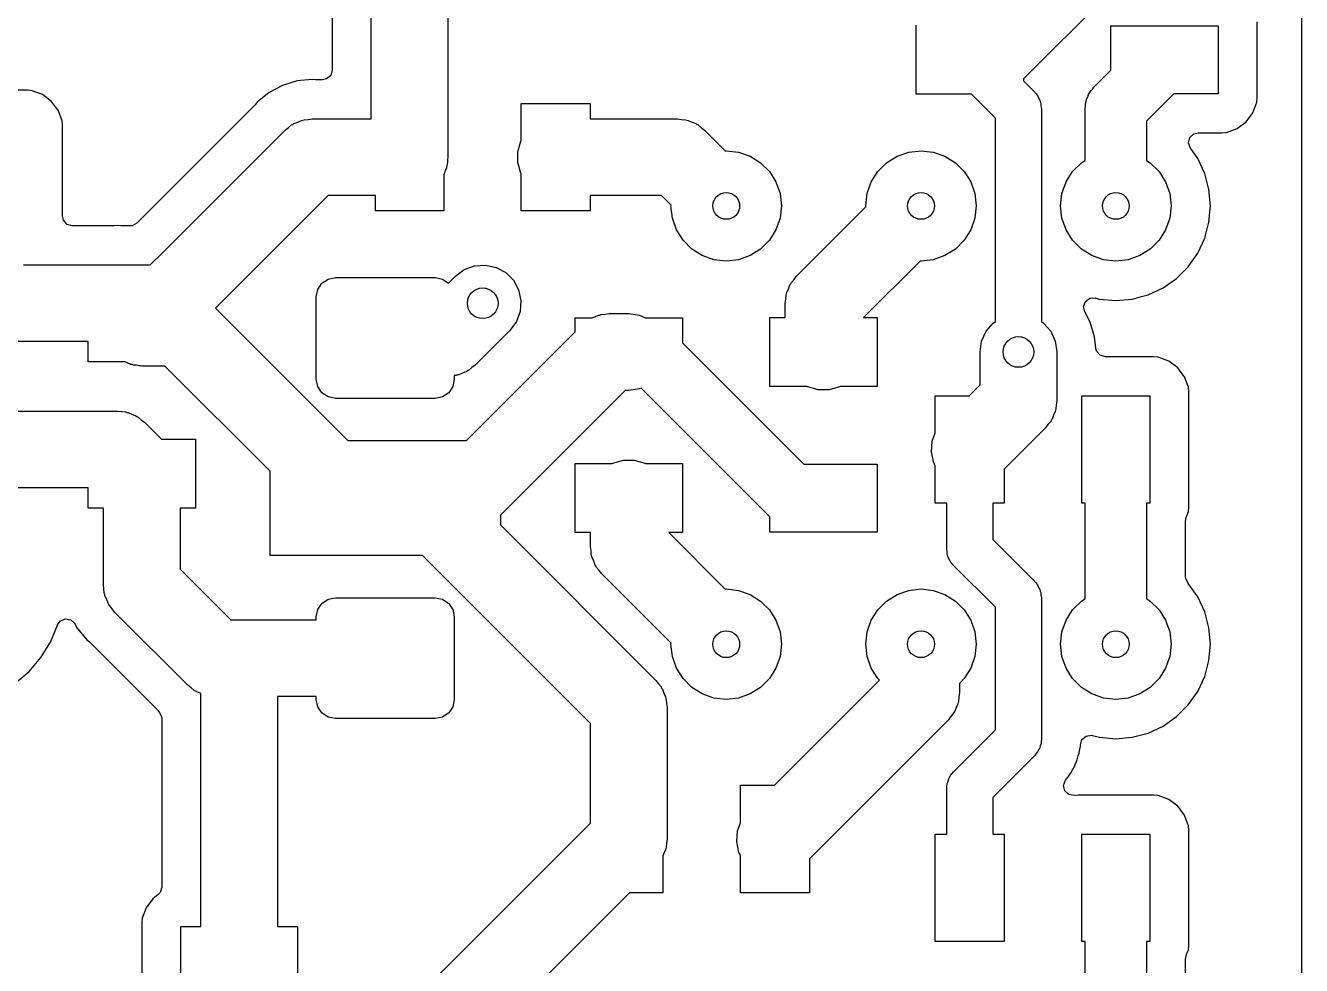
# Model space of a CAD drawing. Extents: x 0.03 to 2.37, y 0.03 to 1.57.
# Drawn here: x 1.715 to 2.37, y 0.51 to 0.993 of the extents above; entities that cross this region are included whole.
import ezdxf

# ---------------------------------------------------------------- set-up
doc = ezdxf.new("R2010")
doc.units = 0
doc.header["$MEASUREMENT"] = 0
doc.layers.add('BLACK', color=7, linetype='CONTINUOUS')

msp = doc.modelspace()

# ---------------------------------------------------------------- linework, layer by layer
at = {"layer": 'BLACK', "linetype": 'CONTINUOUS'}
for p, q in [((2.3703, 1.56533), (2.3703, 0.03467)), ((2.29471, 1.0323), (2.22756, 0.96515)), ((1.8728, 1.02281), (1.8728, 0.96967)), ((1.89281, 0.94469), (1.89281, 1.025)), ((1.93219, 1.00531), (1.93219, 0.925)), ((2.17244, 0.9573), (2.17244, 0.9927)), ((2.27244, 0.96971), (2.27244, 0.9925)), ((2.27244, 0.9925), (2.32756, 0.9925)), ((2.32756, 0.9925), (2.32756, 0.9575)), ((2.34758, 0.95559), (2.34758, 0.99441)), ((1.8728, 0.96967), (1.87201, 0.96698)), ((2.26386, 0.96114), (2.27244, 0.96971)), ((1.85198, 0.9633), (1.84723, 0.96186)), ((1.85472, 0.96413), (1.85198, 0.9633)), ((1.8625, 0.9649), (1.85472, 0.96413)), ((1.85472, 0.96413), (1.85472, 0.96413)), ((1.85472, 0.96413), (1.85472, 0.96413)), ((1.85472, 0.96413), (1.85472, 0.96413)), ((1.85472, 0.96413), (1.85472, 0.96413)), ((1.86421, 0.96473), (1.8625, 0.9649)), ((1.8625, 0.9649), (1.8625, 0.9649)), ((1.86469, 0.9647), (1.86421, 0.96473)), ((1.86783, 0.9647), (1.86469, 0.9647)), ((1.8699, 0.96515), (1.86783, 0.9647)), ((1.87201, 0.96698), (1.8699, 0.96515)), ((2.22756, 0.96515), (2.22756, 0.96414)), ((2.22756, 0.96414), (2.23335, 0.95835)), ((1.71628, 0.95939), (1.63372, 0.95939)), ((1.71629, 0.95939), (1.71628, 0.95939)), ((1.71867, 0.95913), (1.71629, 0.95939)), ((1.71629, 0.95939), (1.71629, 0.95939)), ((1.72406, 0.95712), (1.71867, 0.95913)), ((1.71867, 0.95913), (1.71867, 0.95913)), ((1.71867, 0.95913), (1.71867, 0.95913)), ((1.72867, 0.95367), (1.72406, 0.95712)), ((1.72406, 0.95712), (1.72406, 0.95712)), ((1.72406, 0.95712), (1.72406, 0.95712)), ((1.84033, 0.95817), (1.83429, 0.95321)), ((1.84723, 0.96186), (1.84033, 0.95817)), ((2.20099, 0.9573), (2.17244, 0.9573)), ((2.21319, 0.94511), (2.20099, 0.9573)), ((2.23335, 0.95835), (2.2336, 0.95806)), ((2.2336, 0.95806), (2.23373, 0.95796)), ((2.23373, 0.95796), (2.23387, 0.95772)), ((2.23387, 0.95772), (2.23474, 0.95667)), ((2.23474, 0.95667), (2.2353, 0.95543)), ((2.26059, 0.95597), (2.26097, 0.95715)), ((2.26097, 0.95715), (2.2617, 0.95815)), ((2.2617, 0.95815), (2.26226, 0.95926)), ((2.26226, 0.95926), (2.26314, 0.96013)), ((2.26314, 0.96013), (2.26386, 0.96114)), ((2.30477, 0.9575), (2.29075, 0.94348)), ((2.32756, 0.9575), (2.30477, 0.9575)), ((1.73074, 0.95092), (1.72867, 0.95367)), ((1.73212, 0.94906), (1.73074, 0.95092)), ((1.83287, 0.95152), (1.77251, 0.89116)), ((1.8332, 0.95188), (1.83287, 0.95152)), ((1.83324, 0.95194), (1.8332, 0.95188)), ((1.83429, 0.95321), (1.83324, 0.95194)), ((1.9698, 0.9335), (1.9698, 0.95256)), ((1.9698, 0.95256), (2.0052, 0.95256)), ((2.0052, 0.95256), (2.0052, 0.94469)), ((2.2353, 0.95543), (2.23601, 0.95427)), ((2.23601, 0.95427), (2.23616, 0.95346)), ((2.23616, 0.95346), (2.2365, 0.9527)), ((2.2365, 0.9527), (2.23656, 0.95134)), ((2.23656, 0.95134), (2.23681, 0.95)), ((2.23681, 0.95), (2.23681, 0.84057)), ((2.25925, 0.95), (2.25945, 0.95122)), ((2.25925, 0.92337), (2.25925, 0.95)), ((2.25945, 0.95246), (2.25983, 0.95364)), ((2.25945, 0.95122), (2.25945, 0.95246)), ((2.25983, 0.95364), (2.26002, 0.95487)), ((2.26002, 0.95487), (2.26059, 0.95597)), ((2.34532, 0.94782), (2.34683, 0.95188)), ((2.34683, 0.95188), (2.34732, 0.9532)), ((2.34732, 0.9532), (2.34758, 0.95558)), ((2.34732, 0.9532), (2.34732, 0.9532)), ((2.34758, 0.95558), (2.34758, 0.95559)), ((1.7334, 0.94562), (1.73212, 0.94906)), ((1.73413, 0.94367), (1.7334, 0.94562)), ((1.73439, 0.94129), (1.73413, 0.94367)), ((1.73413, 0.94367), (1.73413, 0.94367)), ((1.85504, 0.94301), (1.85695, 0.94389)), ((1.85695, 0.94389), (1.85765, 0.94399)), ((1.85765, 0.94399), (1.85832, 0.94424)), ((1.85832, 0.94424), (1.86042, 0.94439)), ((1.86042, 0.94439), (1.8625, 0.94469)), ((1.8625, 0.94469), (1.89281, 0.94469)), ((2.0052, 0.94469), (2.05, 0.94469)), ((2.05, 0.94469), (2.05208, 0.94439)), ((2.05208, 0.94439), (2.05418, 0.94424)), ((2.05418, 0.94424), (2.05485, 0.94399)), ((2.05485, 0.94399), (2.05555, 0.94389)), ((2.05555, 0.94389), (2.05746, 0.94301)), ((2.21319, 0.84057), (2.21319, 0.94511)), ((2.29075, 0.94348), (2.29075, 0.92337)), ((2.33725, 0.93975), (2.34186, 0.9432)), ((2.34186, 0.9432), (2.34531, 0.94781)), ((2.34531, 0.94781), (2.34532, 0.94782)), ((2.34531, 0.94781), (2.34531, 0.94781)), ((1.73439, 0.94128), (1.73439, 0.94129)), ((1.73439, 0.89467), (1.73439, 0.94128)), ((1.78608, 0.87642), (1.84858, 0.93892)), ((1.84858, 0.93892), (1.85027, 0.94018)), ((1.85027, 0.94018), (1.85186, 0.94156)), ((1.85186, 0.94156), (1.8525, 0.94185)), ((1.8525, 0.94185), (1.85307, 0.94228)), ((1.85307, 0.94228), (1.85504, 0.94301)), ((2.05746, 0.94301), (2.05943, 0.94228)), ((2.05943, 0.94228), (2.06, 0.94185)), ((2.06, 0.94185), (2.06064, 0.94156)), ((2.06064, 0.94156), (2.06223, 0.94018)), ((2.06223, 0.94018), (2.06392, 0.93892)), ((2.06392, 0.93892), (2.07454, 0.9283)), ((2.31305, 0.93503), (2.31509, 0.93695)), ((2.31509, 0.93695), (2.31733, 0.93748)), ((2.31733, 0.93748), (2.32947, 0.93748)), ((2.32947, 0.93748), (2.33186, 0.93774)), ((2.33186, 0.93774), (2.33725, 0.93975)), ((2.33186, 0.93774), (2.33186, 0.93774)), ((2.33725, 0.93975), (2.33725, 0.93975)), ((1.96802, 0.9278), (1.96959, 0.93318)), ((1.96959, 0.93318), (1.9698, 0.9335)), ((2.31237, 0.93232), (2.31305, 0.93503)), ((2.31327, 0.92967), (2.31237, 0.93232)), ((1.93219, 0.925), (1.93198, 0.92361)), ((1.93198, 0.92361), (1.93198, 0.9222)), ((1.96802, 0.9222), (1.96802, 0.9278)), ((2.07454, 0.9283), (2.075, 0.92835)), ((2.075, 0.92835), (2.08131, 0.92764)), ((2.08131, 0.92764), (2.0873, 0.92554)), ((2.0873, 0.92554), (2.09267, 0.92216)), ((2.15733, 0.92216), (2.1627, 0.92554)), ((2.1627, 0.92554), (2.16869, 0.92764)), ((2.16869, 0.92764), (2.175, 0.92835)), ((2.175, 0.92835), (2.18131, 0.92764)), ((2.18131, 0.92764), (2.1873, 0.92554)), ((2.1873, 0.92554), (2.19267, 0.92216)), ((2.31429, 0.92821), (2.31327, 0.92967)), ((2.31705, 0.92428), (2.31429, 0.92821)), ((2.32062, 0.91661), (2.31705, 0.92428)), ((1.9308, 0.91817), (1.93041, 0.91682)), ((1.93139, 0.91945), (1.9308, 0.91817)), ((1.93159, 0.92085), (1.93139, 0.91945)), ((1.93198, 0.9222), (1.93159, 0.92085)), ((1.96959, 0.91682), (1.96802, 0.9222)), ((2.09267, 0.92216), (2.09716, 0.91767)), ((2.09716, 0.91767), (2.10054, 0.9123)), ((2.14946, 0.9123), (2.15284, 0.91767)), ((2.15284, 0.91767), (2.15733, 0.92216)), ((2.19267, 0.92216), (2.19716, 0.91767)), ((2.19716, 0.91767), (2.20054, 0.9123)), ((2.24946, 0.9123), (2.25284, 0.91767)), ((2.25284, 0.91767), (2.25733, 0.92216)), ((2.25733, 0.92216), (2.25925, 0.92337)), ((2.29075, 0.92337), (2.29267, 0.92216)), ((2.29267, 0.92216), (2.29716, 0.91767)), ((2.29716, 0.91767), (2.30054, 0.9123)), ((1.93041, 0.91682), (1.93, 0.91619)), ((1.93, 0.91619), (1.93, 0.89744)), ((1.9698, 0.9165), (1.96959, 0.91682)), ((1.9698, 0.89744), (1.9698, 0.9165)), ((2.10054, 0.9123), (2.10264, 0.90631)), ((2.14736, 0.90631), (2.14946, 0.9123)), ((2.20054, 0.9123), (2.20264, 0.90631)), ((2.24736, 0.90631), (2.24946, 0.9123)), ((2.30054, 0.9123), (2.30264, 0.90631)), ((2.32281, 0.90843), (2.32062, 0.91661)), ((1.87065, 0.90531), (1.81392, 0.84858)), ((1.895, 0.90531), (1.87065, 0.90531)), ((1.895, 0.89744), (1.895, 0.90531)), ((2.04185, 0.90531), (2.0052, 0.90531)), ((2.0052, 0.90531), (2.0052, 0.89744)), ((2.0467, 0.90046), (2.04185, 0.90531)), ((2.10264, 0.90631), (2.10335, 0.9)), ((2.14665, 0.9), (2.14736, 0.90631)), ((2.20264, 0.90631), (2.20335, 0.9)), ((2.24665, 0.9), (2.24736, 0.90631)), ((2.30264, 0.90631), (2.30335, 0.9)), ((2.32355, 0.9), (2.32281, 0.90843)), ((1.93, 0.89744), (1.895, 0.89744)), ((2.0052, 0.89744), (1.9698, 0.89744)), ((2.04665, 0.9), (2.0467, 0.90046)), ((2.04736, 0.89369), (2.04665, 0.9)), ((2.10335, 0.9), (2.10264, 0.89369)), ((2.11108, 0.86392), (2.1467, 0.89954)), ((2.1467, 0.89954), (2.14665, 0.9)), ((2.20335, 0.9), (2.20264, 0.89369)), ((2.24736, 0.89369), (2.24665, 0.9)), ((2.30335, 0.9), (2.30264, 0.89369)), ((2.32281, 0.89157), (2.32355, 0.9)), ((1.73484, 0.8926), (1.73439, 0.89467)), ((1.73667, 0.89049), (1.73484, 0.8926)), ((1.77251, 0.89116), (1.77005, 0.88982)), ((2.04946, 0.8877), (2.04736, 0.89369)), ((2.10264, 0.89369), (2.10054, 0.8877)), ((2.20264, 0.89369), (2.20054, 0.8877)), ((2.24946, 0.8877), (2.24736, 0.89369)), ((2.30264, 0.89369), (2.30054, 0.8877)), ((2.32062, 0.88339), (2.32281, 0.89157)), ((1.73935, 0.8897), (1.73667, 0.89049)), ((1.76031, 0.8897), (1.73935, 0.8897)), ((1.76079, 0.88973), (1.76031, 0.8897)), ((1.7625, 0.8899), (1.76079, 0.88973)), ((1.76421, 0.88973), (1.7625, 0.8899)), ((1.7625, 0.8899), (1.7625, 0.8899)), ((1.76469, 0.8897), (1.76421, 0.88973)), ((1.769, 0.8897), (1.76469, 0.8897)), ((1.77005, 0.88982), (1.769, 0.8897)), ((2.05284, 0.88233), (2.04946, 0.8877)), ((2.10054, 0.8877), (2.09716, 0.88233)), ((2.20054, 0.8877), (2.19716, 0.88233)), ((2.25284, 0.88233), (2.24946, 0.8877)), ((2.30054, 0.8877), (2.29716, 0.88233)), ((2.05733, 0.87784), (2.05284, 0.88233)), ((2.0627, 0.87446), (2.05733, 0.87784)), ((2.09267, 0.87784), (2.0873, 0.87446)), ((2.09716, 0.88233), (2.09267, 0.87784)), ((2.19267, 0.87784), (2.1873, 0.87446)), ((2.19716, 0.88233), (2.19267, 0.87784)), ((2.25733, 0.87784), (2.25284, 0.88233)), ((2.2627, 0.87446), (2.25733, 0.87784)), ((2.29267, 0.87784), (2.2873, 0.87446)), ((2.29716, 0.88233), (2.29267, 0.87784)), ((2.31705, 0.87572), (2.32062, 0.88339)), ((1.77935, 0.86969), (1.78608, 0.87642)), ((1.78608, 0.87642), (1.78608, 0.87642)), ((2.06869, 0.87236), (2.0627, 0.87446)), ((2.075, 0.87165), (2.06869, 0.87236)), ((2.08131, 0.87236), (2.075, 0.87165)), ((2.0873, 0.87446), (2.08131, 0.87236)), ((2.17454, 0.8717), (2.14554, 0.8427)), ((2.175, 0.87165), (2.17454, 0.8717)), ((2.18131, 0.87236), (2.175, 0.87165)), ((2.1873, 0.87446), (2.18131, 0.87236)), ((2.26869, 0.87236), (2.2627, 0.87446)), ((2.275, 0.87165), (2.26869, 0.87236)), ((2.28131, 0.87236), (2.275, 0.87165)), ((2.2873, 0.87446), (2.28131, 0.87236)), ((2.31219, 0.86879), (2.31705, 0.87572)), ((1.71437, 0.86969), (1.77935, 0.86969)), ((1.93608, 0.86392), (1.94057, 0.86728)), ((1.94057, 0.86728), (1.94582, 0.86924)), ((1.94582, 0.86924), (1.9514, 0.86963)), ((1.9514, 0.86963), (1.95688, 0.86844)), ((1.95688, 0.86844), (1.9618, 0.86576)), ((1.9618, 0.86576), (1.96576, 0.8618)), ((2.30621, 0.86281), (2.31219, 0.86879)), ((2.31219, 0.86879), (2.31219, 0.86879)), ((1.86532, 0.8571), (1.86745, 0.8603)), ((1.86745, 0.8603), (1.87065, 0.86244)), ((1.87065, 0.86244), (1.87443, 0.86319)), ((1.87443, 0.86319), (1.92557, 0.86319)), ((1.92557, 0.86319), (1.92935, 0.86244)), ((1.92935, 0.86244), (1.9325, 0.86033)), ((1.9325, 0.86033), (1.93608, 0.86392)), ((1.96576, 0.8618), (1.96844, 0.85688)), ((2.10699, 0.85746), (2.10772, 0.85943)), ((2.10772, 0.85943), (2.10815, 0.86)), ((2.10815, 0.86), (2.10844, 0.86064)), ((2.10844, 0.86064), (2.10982, 0.86223)), ((2.10982, 0.86223), (2.11108, 0.86392)), ((2.29928, 0.85795), (2.30621, 0.86281)), ((2.30621, 0.86281), (2.30621, 0.86281)), ((1.86457, 0.85333), (1.86532, 0.8571)), ((1.86457, 0.81104), (1.86457, 0.85333)), ((1.96844, 0.85688), (1.96963, 0.8514)), ((2.10531, 0.85), (2.10561, 0.85208)), ((2.10561, 0.85208), (2.10576, 0.85418)), ((2.10576, 0.85418), (2.10601, 0.85485)), ((2.10601, 0.85485), (2.10611, 0.85555)), ((2.10611, 0.85555), (2.10699, 0.85746)), ((2.25946, 0.85091), (2.26171, 0.85256)), ((2.26171, 0.85256), (2.2645, 0.85274)), ((2.2645, 0.85274), (2.26469, 0.85269)), ((2.26469, 0.85269), (2.26657, 0.85219)), ((2.26657, 0.85219), (2.275, 0.85145)), ((2.275, 0.85145), (2.28343, 0.85219)), ((2.28343, 0.85219), (2.28815, 0.85345)), ((2.28815, 0.85345), (2.29161, 0.85438)), ((2.29161, 0.85438), (2.29928, 0.85795)), ((2.29161, 0.85438), (2.29161, 0.85438)), ((1.81392, 0.84858), (1.81286, 0.84752)), ((1.81286, 0.84752), (1.88086, 0.77953)), ((1.81392, 0.84858), (1.81392, 0.84858)), ((1.96924, 0.84582), (1.96728, 0.84057)), ((1.96963, 0.8514), (1.96924, 0.84582)), ((2.10531, 0.8427), (2.10531, 0.85)), ((2.25846, 0.8483), (2.25946, 0.85091)), ((2.25903, 0.84556), (2.25846, 0.8483)), ((2.26186, 0.84027), (2.25903, 0.84556)), ((1.96728, 0.84057), (1.96392, 0.83608)), ((1.99744, 0.83534), (1.99744, 0.8425)), ((1.99744, 0.8425), (2.0061, 0.8425)), ((2.0061, 0.8425), (2.00748, 0.84301)), ((2.00748, 0.84301), (2.0094, 0.84389)), ((2.0094, 0.84389), (2.01009, 0.84399)), ((2.01009, 0.84399), (2.01076, 0.84424)), ((2.01076, 0.84424), (2.01286, 0.84439)), ((2.01286, 0.84439), (2.01494, 0.84469)), ((2.01494, 0.84469), (2.025, 0.84469)), ((2.025, 0.84469), (2.03055, 0.84389)), ((2.03055, 0.84389), (2.03358, 0.8425)), ((2.03358, 0.8425), (2.05256, 0.8425)), ((2.05256, 0.8425), (2.05256, 0.82977)), ((2.09744, 0.8073), (2.09744, 0.8427)), ((2.09744, 0.8427), (2.10531, 0.8427)), ((2.14554, 0.8427), (2.15256, 0.8427)), ((2.15256, 0.8427), (2.15256, 0.8073)), ((2.20844, 0.83564), (2.21211, 0.83988)), ((2.21211, 0.83988), (2.21319, 0.84057)), ((2.23681, 0.84057), (2.23789, 0.83988)), ((2.23789, 0.83988), (2.24156, 0.83564)), ((2.26413, 0.83278), (2.26186, 0.84027)), ((1.94163, 0.77953), (1.99744, 0.83534)), ((1.96392, 0.83608), (1.9461, 0.81827)), ((2.20611, 0.83055), (2.20844, 0.83564)), ((2.24156, 0.83564), (2.24389, 0.83055)), ((2.26469, 0.82705), (2.26413, 0.83278)), ((1.74744, 0.83031), (1.675, 0.83031)), ((1.74744, 0.82), (1.74744, 0.83031)), ((2.05256, 0.82977), (2.11483, 0.7675)), ((2.20531, 0.825), (2.20611, 0.83055)), ((2.24389, 0.83055), (2.24469, 0.825)), ((2.26512, 0.82548), (2.26469, 0.82705)), ((2.26695, 0.82337), (2.26512, 0.82548)), ((1.76616, 0.82), (1.74744, 0.82)), ((1.76688, 0.81973), (1.76616, 0.82)), ((1.76812, 0.81906), (1.76688, 0.81973)), ((1.76881, 0.81891), (1.76812, 0.81906)), ((1.76945, 0.81861), (1.76881, 0.81891)), ((2.20531, 0.80815), (2.20531, 0.825)), ((2.24469, 0.825), (2.24469, 0.8)), ((2.26963, 0.82258), (2.26695, 0.82337)), ((2.29441, 0.82258), (2.26963, 0.82258)), ((2.29442, 0.82258), (2.29441, 0.82258)), ((2.29441, 0.82258), (2.29441, 0.82258)), ((2.2968, 0.82232), (2.29442, 0.82258)), ((2.29442, 0.82258), (2.29442, 0.82258)), ((2.30219, 0.82031), (2.2968, 0.82232)), ((2.2968, 0.82232), (2.2968, 0.82232)), ((2.2968, 0.82232), (2.2968, 0.82232)), ((2.3068, 0.81686), (2.30219, 0.82031)), ((2.30219, 0.82031), (2.30219, 0.82031)), ((2.30219, 0.82031), (2.30219, 0.82031)), ((1.77015, 0.81851), (1.76945, 0.81861)), ((1.77082, 0.81826), (1.77015, 0.81851)), ((1.77222, 0.81816), (1.77082, 0.81826)), ((1.7736, 0.81787), (1.77222, 0.81816)), ((1.7743, 0.81792), (1.7736, 0.81787)), ((1.775, 0.81781), (1.7743, 0.81792)), ((1.78689, 0.81781), (1.775, 0.81781)), ((1.84094, 0.76376), (1.78689, 0.81781)), ((1.93637, 0.81295), (1.93543, 0.81288)), ((1.93543, 0.81288), (1.93543, 0.81104)), ((1.93703, 0.8132), (1.93637, 0.81295)), ((1.93773, 0.8133), (1.93703, 0.8132)), ((1.93965, 0.81417), (1.93773, 0.8133)), ((1.94162, 0.81491), (1.93965, 0.81417)), ((1.94218, 0.81533), (1.94162, 0.81491)), ((1.94283, 0.81562), (1.94218, 0.81533)), ((1.94442, 0.817), (1.94283, 0.81562)), ((1.9461, 0.81827), (1.94442, 0.817)), ((2.30999, 0.8126), (2.3068, 0.81686)), ((2.31025, 0.81225), (2.30999, 0.8126)), ((2.3116, 0.80863), (2.31025, 0.81225)), ((1.86532, 0.80727), (1.86457, 0.81104)), ((1.86745, 0.80407), (1.86532, 0.80727)), ((1.93468, 0.80727), (1.93255, 0.80407)), ((1.93543, 0.81104), (1.93468, 0.80727)), ((2.03055, 0.80611), (2.025, 0.80531)), ((2.03132, 0.80647), (2.03055, 0.80611)), ((2.09744, 0.74035), (2.03132, 0.80647)), ((2.1165, 0.8073), (2.09744, 0.8073)), ((2.11682, 0.80709), (2.1165, 0.8073)), ((2.1222, 0.80552), (2.11682, 0.80709)), ((2.13318, 0.80709), (2.1278, 0.80552)), ((2.1335, 0.8073), (2.13318, 0.80709)), ((2.15256, 0.8073), (2.1335, 0.8073)), ((2.19972, 0.80256), (2.20531, 0.80815)), ((2.31226, 0.80686), (2.3116, 0.80863)), ((2.31252, 0.80447), (2.31226, 0.80686)), ((2.31226, 0.80686), (2.31226, 0.80686)), ((1.87065, 0.80193), (1.86745, 0.80407)), ((1.87443, 0.80118), (1.87065, 0.80193)), ((1.92557, 0.80118), (1.87443, 0.80118)), ((1.92935, 0.80193), (1.92557, 0.80118)), ((1.93255, 0.80407), (1.92935, 0.80193)), ((2.02309, 0.80531), (1.95906, 0.74128)), ((2.025, 0.80531), (2.02309, 0.80531)), ((2.1278, 0.80552), (2.1222, 0.80552)), ((2.1823, 0.78331), (2.1823, 0.80256)), ((2.1823, 0.80256), (2.19972, 0.80256)), ((2.24469, 0.8), (2.24439, 0.79792)), ((2.2575, 0.74744), (2.2575, 0.80256)), ((2.2575, 0.80256), (2.2925, 0.80256)), ((2.2925, 0.80256), (2.2925, 0.74744)), ((2.31252, 0.74553), (2.31252, 0.80447)), ((2.31252, 0.80447), (2.31252, 0.80447)), ((1.675, 0.79469), (1.7625, 0.79469)), ((1.7625, 0.79469), (1.76458, 0.79439)), ((1.76458, 0.79439), (1.76668, 0.79424)), ((1.76668, 0.79424), (1.76735, 0.79399)), ((1.76735, 0.79399), (1.76805, 0.79389)), ((1.76805, 0.79389), (1.76996, 0.79301)), ((1.76996, 0.79301), (1.77193, 0.79228)), ((2.24301, 0.79254), (2.24228, 0.79057)), ((2.24389, 0.79445), (2.24301, 0.79254)), ((2.24399, 0.79515), (2.24389, 0.79445)), ((2.24424, 0.79582), (2.24399, 0.79515)), ((2.24439, 0.79792), (2.24424, 0.79582)), ((1.77193, 0.79228), (1.7725, 0.79185)), ((1.7725, 0.79185), (1.77314, 0.79156)), ((1.77314, 0.79156), (1.77473, 0.79018)), ((1.77473, 0.79018), (1.77642, 0.78892)), ((1.77642, 0.78892), (1.78514, 0.7802)), ((2.23892, 0.78608), (2.2177, 0.76486)), ((2.24018, 0.78777), (2.23892, 0.78608)), ((2.24156, 0.78936), (2.24018, 0.78777)), ((2.24185, 0.79), (2.24156, 0.78936)), ((2.24228, 0.79057), (2.24185, 0.79)), ((1.78514, 0.7802), (1.80256, 0.7802)), ((1.80256, 0.7802), (1.80256, 0.7448)), ((1.88086, 0.77953), (1.94163, 0.77953)), ((2.18076, 0.77918), (2.1823, 0.78331)), ((2.18037, 0.7736), (2.18076, 0.77918)), ((2.18156, 0.76812), (2.18037, 0.7736)), ((1.99744, 0.7323), (1.99744, 0.7677)), ((1.99744, 0.7677), (2.0165, 0.7677)), ((2.0165, 0.7677), (2.01682, 0.76791)), ((2.01682, 0.76791), (2.0222, 0.76948)), ((2.0222, 0.76948), (2.0278, 0.76948)), ((2.0278, 0.76948), (2.03318, 0.76791)), ((2.03318, 0.76791), (2.0335, 0.7677)), ((2.0335, 0.7677), (2.05256, 0.7677)), ((2.05256, 0.7677), (2.05256, 0.7323)), ((2.11483, 0.7675), (2.15256, 0.7675)), ((2.15256, 0.7675), (2.15256, 0.7325)), ((2.1823, 0.76675), (2.18156, 0.76812)), ((2.1823, 0.74744), (2.1823, 0.76675)), ((1.84094, 0.72047), (1.84094, 0.76376)), ((2.2177, 0.76486), (2.2177, 0.74744)), ((1.74744, 0.75531), (1.69469, 0.75531)), ((1.74744, 0.7448), (1.74744, 0.75531)), ((2.18819, 0.74744), (2.1823, 0.74744)), ((2.18819, 0.72382), (2.18819, 0.74744)), ((2.2177, 0.74744), (2.21181, 0.74744)), ((2.21181, 0.74744), (2.21181, 0.72871)), ((2.25925, 0.74744), (2.2575, 0.74744)), ((2.25925, 0.69837), (2.25925, 0.74744)), ((2.2925, 0.74744), (2.29075, 0.74744)), ((2.29075, 0.74744), (2.29075, 0.69837)), ((1.75531, 0.7448), (1.74744, 0.7448)), ((1.75531, 0.70543), (1.75531, 0.7448)), ((1.80256, 0.7448), (1.79469, 0.7448)), ((1.79469, 0.7448), (1.79469, 0.71359)), ((1.95906, 0.74128), (1.95906, 0.73625)), ((2.09744, 0.7325), (2.09744, 0.74035)), ((2.31108, 0.73997), (2.31226, 0.74314)), ((2.31226, 0.74314), (2.31252, 0.74553)), ((2.31226, 0.74314), (2.31226, 0.74314)), ((2.31252, 0.74553), (2.31252, 0.74553)), ((1.95906, 0.73625), (2.03892, 0.65638)), ((2.31077, 0.73824), (2.31108, 0.73997)), ((2.31077, 0.70969), (2.31077, 0.73824)), ((2.00531, 0.7323), (1.99744, 0.7323)), ((2.00531, 0.725), (2.00531, 0.7323)), ((2.05256, 0.7323), (2.04554, 0.7323)), ((2.04554, 0.7323), (2.07454, 0.7033)), ((2.15256, 0.7325), (2.09744, 0.7325)), ((2.21181, 0.72871), (2.23335, 0.70717)), ((1.91915, 0.72047), (1.84094, 0.72047)), ((2.00531, 0.63431), (1.91915, 0.72047)), ((2.00561, 0.72292), (2.00531, 0.725)), ((2.00576, 0.72082), (2.00561, 0.72292)), ((2.00601, 0.72015), (2.00576, 0.72082)), ((2.18844, 0.72248), (2.18819, 0.72382)), ((2.1885, 0.72111), (2.18844, 0.72248)), ((2.18884, 0.72036), (2.1885, 0.72111)), ((2.00611, 0.71945), (2.00601, 0.72015)), ((2.00699, 0.71754), (2.00611, 0.71945)), ((2.00772, 0.71557), (2.00699, 0.71754)), ((2.00815, 0.715), (2.00772, 0.71557)), ((2.00844, 0.71436), (2.00815, 0.715)), ((2.00982, 0.71277), (2.00844, 0.71436)), ((2.18899, 0.71955), (2.18884, 0.72036)), ((2.1897, 0.71839), (2.18899, 0.71955)), ((2.19026, 0.71714), (2.1897, 0.71839)), ((2.19113, 0.71609), (2.19026, 0.71714)), ((2.19127, 0.71586), (2.19113, 0.71609)), ((2.1914, 0.71576), (2.19127, 0.71586)), ((2.19165, 0.71547), (2.1914, 0.71576)), ((2.21319, 0.69393), (2.19165, 0.71547)), ((1.79469, 0.71359), (1.82077, 0.6875)), ((2.01108, 0.71108), (2.00982, 0.71277)), ((2.0467, 0.67546), (2.01108, 0.71108)), ((2.31088, 0.70863), (2.31077, 0.70969)), ((2.3121, 0.70641), (2.31088, 0.70863)), ((1.75561, 0.70335), (1.75531, 0.70543)), ((1.75576, 0.70125), (1.75561, 0.70335)), ((1.75601, 0.70059), (1.75576, 0.70125)), ((2.07454, 0.7033), (2.075, 0.70335)), ((2.075, 0.70335), (2.08131, 0.70264)), ((2.08131, 0.70264), (2.0873, 0.70054)), ((2.1627, 0.70054), (2.16869, 0.70264)), ((2.16869, 0.70264), (2.175, 0.70335)), ((2.175, 0.70335), (2.18131, 0.70264)), ((2.18131, 0.70264), (2.1873, 0.70054)), ((2.23335, 0.70717), (2.2336, 0.70688)), ((2.2336, 0.70688), (2.23373, 0.70678)), ((2.23373, 0.70678), (2.23387, 0.70654)), ((2.23387, 0.70654), (2.23474, 0.70549)), ((2.23474, 0.70549), (2.2353, 0.70425)), ((2.2353, 0.70425), (2.23601, 0.70309)), ((2.23601, 0.70309), (2.23616, 0.70228)), ((2.23616, 0.70228), (2.2365, 0.70152)), ((2.2365, 0.70152), (2.23656, 0.70016)), ((2.31205, 0.70637), (2.3121, 0.70641)), ((2.31219, 0.70621), (2.31205, 0.70637)), ((2.31705, 0.69928), (2.31219, 0.70621)), ((1.75611, 0.69989), (1.75601, 0.70059)), ((1.75699, 0.69797), (1.75611, 0.69989)), ((1.75772, 0.696), (1.75699, 0.69797)), ((1.75815, 0.69543), (1.75772, 0.696)), ((1.75844, 0.69479), (1.75815, 0.69543)), ((1.75982, 0.6932), (1.75844, 0.69479)), ((1.86532, 0.69274), (1.86745, 0.69594)), ((1.86745, 0.69594), (1.87064, 0.69807)), ((1.87064, 0.69807), (1.87441, 0.69882)), ((1.87441, 0.69882), (1.92559, 0.69882)), ((1.92559, 0.69882), (1.92936, 0.69807)), ((1.92936, 0.69807), (1.93255, 0.69594)), ((1.93255, 0.69594), (1.93468, 0.69274)), ((2.0873, 0.70054), (2.09267, 0.69716)), ((2.09267, 0.69716), (2.09716, 0.69267)), ((2.15284, 0.69267), (2.15733, 0.69716)), ((2.15733, 0.69716), (2.1627, 0.70054)), ((2.1873, 0.70054), (2.19267, 0.69716)), ((2.19267, 0.69716), (2.19716, 0.69267)), ((2.23656, 0.70016), (2.23681, 0.69882)), ((2.23681, 0.69882), (2.23681, 0.62618)), ((2.25284, 0.69267), (2.25733, 0.69716)), ((2.25733, 0.69716), (2.25925, 0.69837)), ((2.29075, 0.69837), (2.29267, 0.69716)), ((2.29267, 0.69716), (2.29716, 0.69267)), ((2.32062, 0.69161), (2.31705, 0.69928)), ((2.31705, 0.69928), (2.31705, 0.69928)), ((1.73318, 0.68688), (1.73575, 0.68797)), ((1.73575, 0.68797), (1.73851, 0.6875)), ((1.76108, 0.69151), (1.75982, 0.6932)), ((1.7987, 0.6539), (1.76108, 0.69151)), ((1.86457, 0.68898), (1.86532, 0.69274)), ((1.86457, 0.6875), (1.86457, 0.68898)), ((1.93468, 0.69274), (1.93543, 0.68898)), ((1.93543, 0.68898), (1.93543, 0.64665)), ((2.09716, 0.69267), (2.10054, 0.6873)), ((2.14946, 0.6873), (2.15284, 0.69267)), ((2.19716, 0.69267), (2.20054, 0.6873)), ((2.21319, 0.63107), (2.21319, 0.69393)), ((2.24946, 0.6873), (2.25284, 0.69267)), ((2.29716, 0.69267), (2.30054, 0.6873)), ((2.32281, 0.68343), (2.32062, 0.69161)), ((1.72808, 0.6761), (1.73166, 0.68474)), ((1.73166, 0.68474), (1.73173, 0.68492)), ((1.73166, 0.68474), (1.73166, 0.68474)), ((1.73173, 0.68492), (1.73182, 0.68489)), ((1.73182, 0.68489), (1.73318, 0.68688)), ((1.73851, 0.6875), (1.74057, 0.68561)), ((1.74057, 0.68561), (1.7407, 0.68538)), ((1.7407, 0.68538), (1.74183, 0.68327)), ((1.74183, 0.68327), (1.74679, 0.67722)), ((1.82077, 0.6875), (1.825, 0.6875)), ((1.825, 0.6875), (1.86457, 0.6875)), ((2.10054, 0.6873), (2.10264, 0.68131)), ((2.10264, 0.68131), (2.10335, 0.675)), ((2.14665, 0.675), (2.14736, 0.68131)), ((2.14736, 0.68131), (2.14946, 0.6873)), ((2.20054, 0.6873), (2.20264, 0.68131)), ((2.20264, 0.68131), (2.20335, 0.675)), ((2.24665, 0.675), (2.24736, 0.68131)), ((2.24736, 0.68131), (2.24946, 0.6873)), ((2.30054, 0.6873), (2.30264, 0.68131)), ((2.30264, 0.68131), (2.30335, 0.675)), ((2.32355, 0.675), (2.32281, 0.68343)), ((1.7232, 0.66813), (1.72808, 0.6761)), ((1.74679, 0.67722), (1.74812, 0.67613)), ((1.74812, 0.67613), (1.74848, 0.67581)), ((1.74848, 0.67581), (1.78299, 0.64129)), ((2.04665, 0.675), (2.0467, 0.67546)), ((2.04736, 0.66869), (2.04665, 0.675)), ((2.10335, 0.675), (2.10264, 0.66869)), ((2.14736, 0.66869), (2.14665, 0.675)), ((2.20335, 0.675), (2.20264, 0.66869)), ((2.24736, 0.66869), (2.24665, 0.675)), ((2.30335, 0.675), (2.30264, 0.66869)), ((2.32281, 0.66657), (2.32355, 0.675)), ((1.71712, 0.66102), (1.7232, 0.66813)), ((1.7232, 0.66813), (1.7232, 0.66813)), ((1.7232, 0.66813), (1.7232, 0.66813)), ((2.04946, 0.6627), (2.04736, 0.66869)), ((2.10264, 0.66869), (2.10054, 0.6627)), ((2.14946, 0.6627), (2.14736, 0.66869)), ((2.20264, 0.66869), (2.20054, 0.6627)), ((2.24946, 0.6627), (2.24736, 0.66869)), ((2.30264, 0.66869), (2.30054, 0.6627)), ((2.05284, 0.65733), (2.04946, 0.6627)), ((2.10054, 0.6627), (2.09716, 0.65733)), ((2.15284, 0.65733), (2.14946, 0.6627)), ((2.20054, 0.6627), (2.19716, 0.65733)), ((2.25284, 0.65733), (2.24946, 0.6627)), ((2.30054, 0.6627), (2.29716, 0.65733)), ((2.32062, 0.65839), (2.32281, 0.66657)), ((1.71002, 0.65495), (1.71712, 0.66102)), ((2.03892, 0.65638), (2.04018, 0.6547)), ((2.05733, 0.65284), (2.05284, 0.65733)), ((2.09716, 0.65733), (2.09267, 0.65284)), ((2.09972, 0.60256), (2.15366, 0.6565)), ((2.15366, 0.6565), (2.15284, 0.65733)), ((2.19716, 0.65733), (2.19469, 0.65485)), ((2.25733, 0.65284), (2.25284, 0.65733)), ((2.29716, 0.65733), (2.29267, 0.65284)), ((2.31705, 0.65072), (2.32062, 0.65839)), ((1.80038, 0.65263), (1.7987, 0.6539)), ((1.80198, 0.65125), (1.80038, 0.65263)), ((1.80262, 0.65096), (1.80198, 0.65125)), ((1.80318, 0.65054), (1.80262, 0.65096)), ((1.80516, 0.6498), (1.80318, 0.65054)), ((1.80531, 0.64973), (1.80516, 0.6498)), ((1.80531, 0.53), (1.80531, 0.64973)), ((2.04018, 0.6547), (2.04156, 0.6531)), ((2.04156, 0.6531), (2.04185, 0.65246)), ((2.04185, 0.65246), (2.04228, 0.6519)), ((2.04228, 0.6519), (2.04301, 0.64992)), ((2.04301, 0.64992), (2.04389, 0.64801)), ((2.0627, 0.64946), (2.05733, 0.65284)), ((2.06869, 0.64736), (2.0627, 0.64946)), ((2.0873, 0.64946), (2.08131, 0.64736)), ((2.09267, 0.65284), (2.0873, 0.64946)), ((2.19469, 0.65), (2.19439, 0.64792)), ((2.19469, 0.65485), (2.19469, 0.65)), ((2.2627, 0.64946), (2.25733, 0.65284)), ((2.26869, 0.64736), (2.2627, 0.64946)), ((2.2873, 0.64946), (2.28131, 0.64736)), ((2.29267, 0.65284), (2.2873, 0.64946)), ((2.31219, 0.64379), (2.31705, 0.65072)), ((1.86457, 0.64813), (1.84469, 0.64813)), ((1.84469, 0.64813), (1.84469, 0.53)), ((1.86457, 0.64665), (1.86457, 0.64813)), ((1.86532, 0.64289), (1.86457, 0.64665)), ((1.86745, 0.63969), (1.86532, 0.64289)), ((1.93468, 0.64289), (1.93255, 0.63969)), ((1.93543, 0.64665), (1.93468, 0.64289)), ((2.04389, 0.64801), (2.04399, 0.64731)), ((2.04399, 0.64731), (2.04424, 0.64665)), ((2.04424, 0.64665), (2.04439, 0.64455)), ((2.04439, 0.64455), (2.04469, 0.64246)), ((2.04469, 0.64246), (2.04469, 0.575)), ((2.075, 0.64665), (2.06869, 0.64736)), ((2.08131, 0.64736), (2.075, 0.64665)), ((2.19301, 0.64254), (2.19228, 0.64057)), ((2.19389, 0.64445), (2.19301, 0.64254)), ((2.19399, 0.64515), (2.19389, 0.64445)), ((2.19424, 0.64582), (2.19399, 0.64515)), ((2.19439, 0.64792), (2.19424, 0.64582)), ((2.275, 0.64665), (2.26869, 0.64736)), ((2.28131, 0.64736), (2.275, 0.64665)), ((2.30621, 0.63781), (2.31219, 0.64379)), ((2.31219, 0.64379), (2.31219, 0.64379)), ((1.78299, 0.64129), (1.78332, 0.64093)), ((1.78332, 0.64093), (1.78399, 0.64011)), ((1.78399, 0.64011), (1.78417, 0.63989)), ((1.78417, 0.63989), (1.78526, 0.63732)), ((1.78526, 0.63732), (1.7853, 0.63675)), ((1.7853, 0.63675), (1.7853, 0.55023)), ((1.87064, 0.63756), (1.86745, 0.63969)), ((1.87441, 0.63681), (1.87064, 0.63756)), ((1.92559, 0.63681), (1.87441, 0.63681)), ((1.92936, 0.63756), (1.92559, 0.63681)), ((1.93255, 0.63969), (1.92936, 0.63756)), ((2.18892, 0.63608), (2.1177, 0.56486)), ((2.19018, 0.63777), (2.18892, 0.63608)), ((2.19156, 0.63936), (2.19018, 0.63777)), ((2.19185, 0.64), (2.19156, 0.63936)), ((2.19228, 0.64057), (2.19185, 0.64)), ((2.29928, 0.63295), (2.30621, 0.63781)), ((2.30621, 0.63781), (2.30621, 0.63781)), ((2.00531, 0.58315), (2.00531, 0.63431)), ((2.19165, 0.60953), (2.21319, 0.63107)), ((2.28815, 0.62845), (2.29161, 0.62938)), ((2.29161, 0.62938), (2.29928, 0.63295)), ((2.29161, 0.62938), (2.29161, 0.62938)), ((2.23612, 0.62274), (2.2358, 0.62141)), ((2.23661, 0.62401), (2.23612, 0.62274)), ((2.23674, 0.62537), (2.23661, 0.62401)), ((2.2368, 0.62564), (2.23674, 0.62537)), ((2.23681, 0.62618), (2.23678, 0.6258)), ((2.23678, 0.6258), (2.2368, 0.62564)), ((2.25649, 0.62111), (2.25683, 0.62259)), ((2.25683, 0.62333), (2.25762, 0.62601)), ((2.25683, 0.62259), (2.25683, 0.62333)), ((2.25762, 0.62601), (2.25973, 0.62784)), ((2.25973, 0.62784), (2.2625, 0.62824)), ((2.2625, 0.62824), (2.26308, 0.62812)), ((2.26308, 0.62812), (2.26657, 0.62719)), ((2.26657, 0.62719), (2.275, 0.62645)), ((2.275, 0.62645), (2.28343, 0.62719)), ((2.28343, 0.62719), (2.28815, 0.62845)), ((2.23335, 0.61783), (2.21181, 0.59629)), ((2.23412, 0.61896), (2.23335, 0.61783)), ((2.23504, 0.61996), (2.23412, 0.61896)), ((2.23534, 0.62073), (2.23504, 0.61996)), ((2.2358, 0.62141), (2.23534, 0.62073)), ((2.25523, 0.6156), (2.25557, 0.61708)), ((2.25557, 0.61708), (2.25573, 0.61762)), ((2.25573, 0.61762), (2.25623, 0.61905)), ((2.25623, 0.61905), (2.2564, 0.62056)), ((2.25623, 0.61905), (2.25623, 0.61905)), ((2.2564, 0.62056), (2.25649, 0.62111)), ((2.19088, 0.60841), (2.19165, 0.60953)), ((2.25117, 0.60795), (2.25212, 0.60914)), ((2.25212, 0.60914), (2.25278, 0.61051)), ((2.25212, 0.60914), (2.25212, 0.60914)), ((2.25278, 0.61051), (2.25305, 0.611)), ((2.25305, 0.611), (2.25386, 0.61228)), ((2.25386, 0.61228), (2.25436, 0.61372)), ((2.25386, 0.61228), (2.25386, 0.61228)), ((2.25436, 0.61372), (2.25457, 0.61423)), ((2.25457, 0.61423), (2.25523, 0.6156)), ((2.18826, 0.60199), (2.18839, 0.60335)), ((2.18839, 0.60335), (2.18888, 0.60462)), ((2.18888, 0.60462), (2.1892, 0.60595)), ((2.1892, 0.60595), (2.18966, 0.60663)), ((2.18966, 0.60663), (2.18996, 0.6074)), ((2.18996, 0.6074), (2.19088, 0.60841)), ((2.2482, 0.60248), (2.24908, 0.60514)), ((2.24908, 0.60514), (2.24965, 0.60581)), ((2.24965, 0.60581), (2.25004, 0.60621)), ((2.25004, 0.60621), (2.25085, 0.6075)), ((2.25085, 0.6075), (2.25117, 0.60795)), ((2.0823, 0.58331), (2.0823, 0.60256)), ((2.0823, 0.60256), (2.09972, 0.60256)), ((2.18819, 0.60118), (2.18822, 0.60156)), ((2.18819, 0.57756), (2.18819, 0.60118)), ((2.1882, 0.60173), (2.18826, 0.60199)), ((2.18822, 0.60156), (2.1882, 0.60173)), ((2.21181, 0.59629), (2.21181, 0.57756)), ((2.24889, 0.59978), (2.2482, 0.60248)), ((2.25094, 0.59787), (2.24889, 0.59978)), ((2.25369, 0.59737), (2.25094, 0.59787)), ((2.25559, 0.59758), (2.25369, 0.59737)), ((2.29441, 0.59758), (2.25559, 0.59758)), ((2.29442, 0.59758), (2.29441, 0.59758)), ((2.2968, 0.59732), (2.29442, 0.59758)), ((2.29442, 0.59758), (2.29442, 0.59758)), ((2.30219, 0.59531), (2.2968, 0.59732)), ((2.2968, 0.59732), (2.2968, 0.59732)), ((2.2968, 0.59732), (2.2968, 0.59732)), ((2.3068, 0.59186), (2.30219, 0.59531)), ((2.30219, 0.59531), (2.30219, 0.59531)), ((2.30219, 0.59531), (2.30219, 0.59531)), ((2.30838, 0.58975), (2.3068, 0.59186)), ((2.31025, 0.58725), (2.30838, 0.58975)), ((1.89972, 0.47756), (2.00531, 0.58315)), ((2.08076, 0.57918), (2.0823, 0.58331)), ((2.31199, 0.5826), (2.31025, 0.58725)), ((2.08037, 0.5736), (2.08076, 0.57918)), ((2.1823, 0.52244), (2.1823, 0.57756)), ((2.1823, 0.57756), (2.18819, 0.57756)), ((2.21181, 0.57756), (2.2177, 0.57756)), ((2.2177, 0.57756), (2.2177, 0.52244)), ((2.2575, 0.52244), (2.2575, 0.57756)), ((2.2575, 0.57756), (2.2925, 0.57756)), ((2.2925, 0.57756), (2.2925, 0.52244)), ((2.31226, 0.58186), (2.31199, 0.5826)), ((2.31252, 0.57947), (2.31226, 0.58186)), ((2.31226, 0.58186), (2.31226, 0.58186)), ((2.31252, 0.52053), (2.31252, 0.57947)), ((2.31252, 0.57947), (2.31252, 0.57947)), ((2.04399, 0.57015), (2.04389, 0.56945)), ((2.04424, 0.57082), (2.04399, 0.57015)), ((2.04439, 0.57292), (2.04424, 0.57082)), ((2.04469, 0.575), (2.04439, 0.57292)), ((2.08156, 0.56812), (2.08037, 0.5736)), ((2.04301, 0.56754), (2.0425, 0.56616)), ((2.0425, 0.56616), (2.0425, 0.54744)), ((2.04389, 0.56945), (2.04301, 0.56754)), ((2.0823, 0.56675), (2.08156, 0.56812)), ((2.0823, 0.54744), (2.0823, 0.56675)), ((2.1177, 0.56486), (2.1177, 0.54744)), ((1.7853, 0.55023), (1.78451, 0.54754)), ((1.7807, 0.5443), (1.77725, 0.53969)), ((1.78331, 0.54625), (1.7807, 0.5443)), ((1.78451, 0.54754), (1.78331, 0.54625)), ((2.02528, 0.54744), (1.93219, 0.45435)), ((2.0425, 0.54744), (2.02528, 0.54744)), ((2.1177, 0.54744), (2.0823, 0.54744)), ((1.77725, 0.53969), (1.77524, 0.5343)), ((1.77725, 0.53969), (1.77725, 0.53969)), ((1.77524, 0.5343), (1.77498, 0.53192)), ((1.77498, 0.53192), (1.77498, 0.46808)), ((1.77524, 0.5343), (1.77524, 0.5343)), ((1.795, 0.47), (1.795, 0.53)), ((1.795, 0.53), (1.80531, 0.53)), ((1.84469, 0.53), (1.855, 0.53)), ((1.855, 0.53), (1.855, 0.47)), ((2.2177, 0.52244), (2.1823, 0.52244)), ((2.25925, 0.52244), (2.2575, 0.52244)), ((2.25925, 0.47337), (2.25925, 0.52244)), ((2.2925, 0.52244), (2.29075, 0.52244)), ((2.29075, 0.52244), (2.29075, 0.47337)), ((2.31152, 0.51615), (2.31226, 0.51814)), ((2.31226, 0.51814), (2.31252, 0.52053)), ((2.31226, 0.51814), (2.31226, 0.51814)), ((2.31226, 0.51814), (2.31226, 0.51814)), ((2.31252, 0.52053), (2.31252, 0.52053)), ((2.31077, 0.51324), (2.31108, 0.51497)), ((2.31077, 0.48469), (2.31077, 0.51324)), ((2.31108, 0.51497), (2.31152, 0.51615))]:
    msp.add_line(p, q, dxfattribs=at)
at = {"layer": 'BLACK'}
for centre, radius in [((2.075, 0.9), 0.00689), ((2.175, 0.9), 0.00689), ((2.275, 0.9), 0.00689), ((1.95, 0.85), 0.00787), ((2.225, 0.825), 0.00787), ((2.075, 0.675), 0.00689), ((2.175, 0.675), 0.00689), ((2.275, 0.675), 0.00689)]:
    msp.add_circle(centre, radius, dxfattribs=at)

doc.saveas('drawing.dxf')
